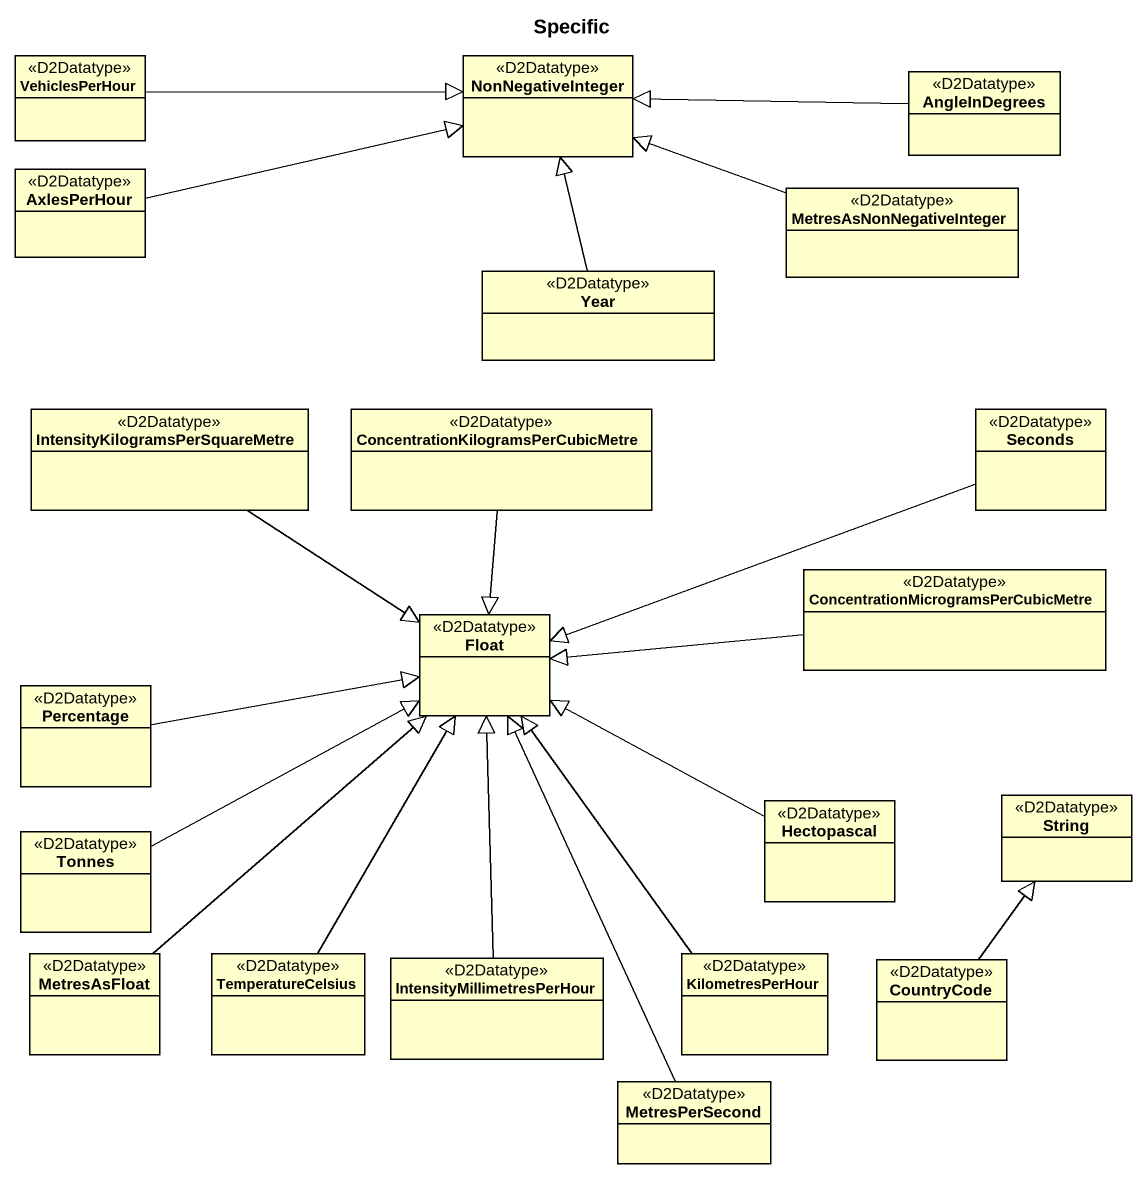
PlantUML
@startuml
title Specific
hide circle
hide empty members
class VehiclesPerHour <<D2Datatype>>
class NonNegativeInteger <<D2Datatype>>
class AngleInDegrees <<D2Datatype>>
class AxlesPerHour <<D2Datatype>>
class MetresAsNonNegativeInteger <<D2Datatype>>
class Year <<D2Datatype>>
class "IntensityKilogramsPerSquareMetre" as IntensityKilogramsPerSquareM <<D2Datatype>>
class "ConcentrationKilogramsPerCubicMetre" as ConcentrationKilogramsPerCub <<D2Datatype>>
class Seconds <<D2Datatype>>
class "ConcentrationMicrogramsPerCubicMetre" as ConcentrationMicrogramsPerCu <<D2Datatype>>
class Float <<D2Datatype>>
class Percentage <<D2Datatype>>
class String <<D2Datatype>>
class Tonnes <<D2Datatype>>
class Hectopascal <<D2Datatype>>
class MetresAsFloat <<D2Datatype>>
class TemperatureCelsius <<D2Datatype>>
class IntensityMillimetresPerHour <<D2Datatype>>
class KilometresPerHour <<D2Datatype>>
class CountryCode <<D2Datatype>>
class MetresPerSecond <<D2Datatype>>
VehiclesPerHour -right-|> NonNegativeInteger
AngleInDegrees -left-|> NonNegativeInteger
AxlesPerHour -right-|> NonNegativeInteger
MetresAsNonNegativeInteger -left-|> NonNegativeInteger
Year -up-|> NonNegativeInteger
IntensityKilogramsPerSquareM --|> Float
ConcentrationKilogramsPerCub --|> Float
Seconds -left-|> Float
ConcentrationMicrogramsPerCu -left-|> Float
Percentage -right-|> Float
Tonnes -right-|> Float
Hectopascal -left-|> Float
MetresAsFloat -up-|> Float
TemperatureCelsius -up-|> Float
IntensityMillimetresPerHour -up-|> Float
KilometresPerHour -up-|> Float
CountryCode -up-|> String
MetresPerSecond -up-|> Float
@enduml
